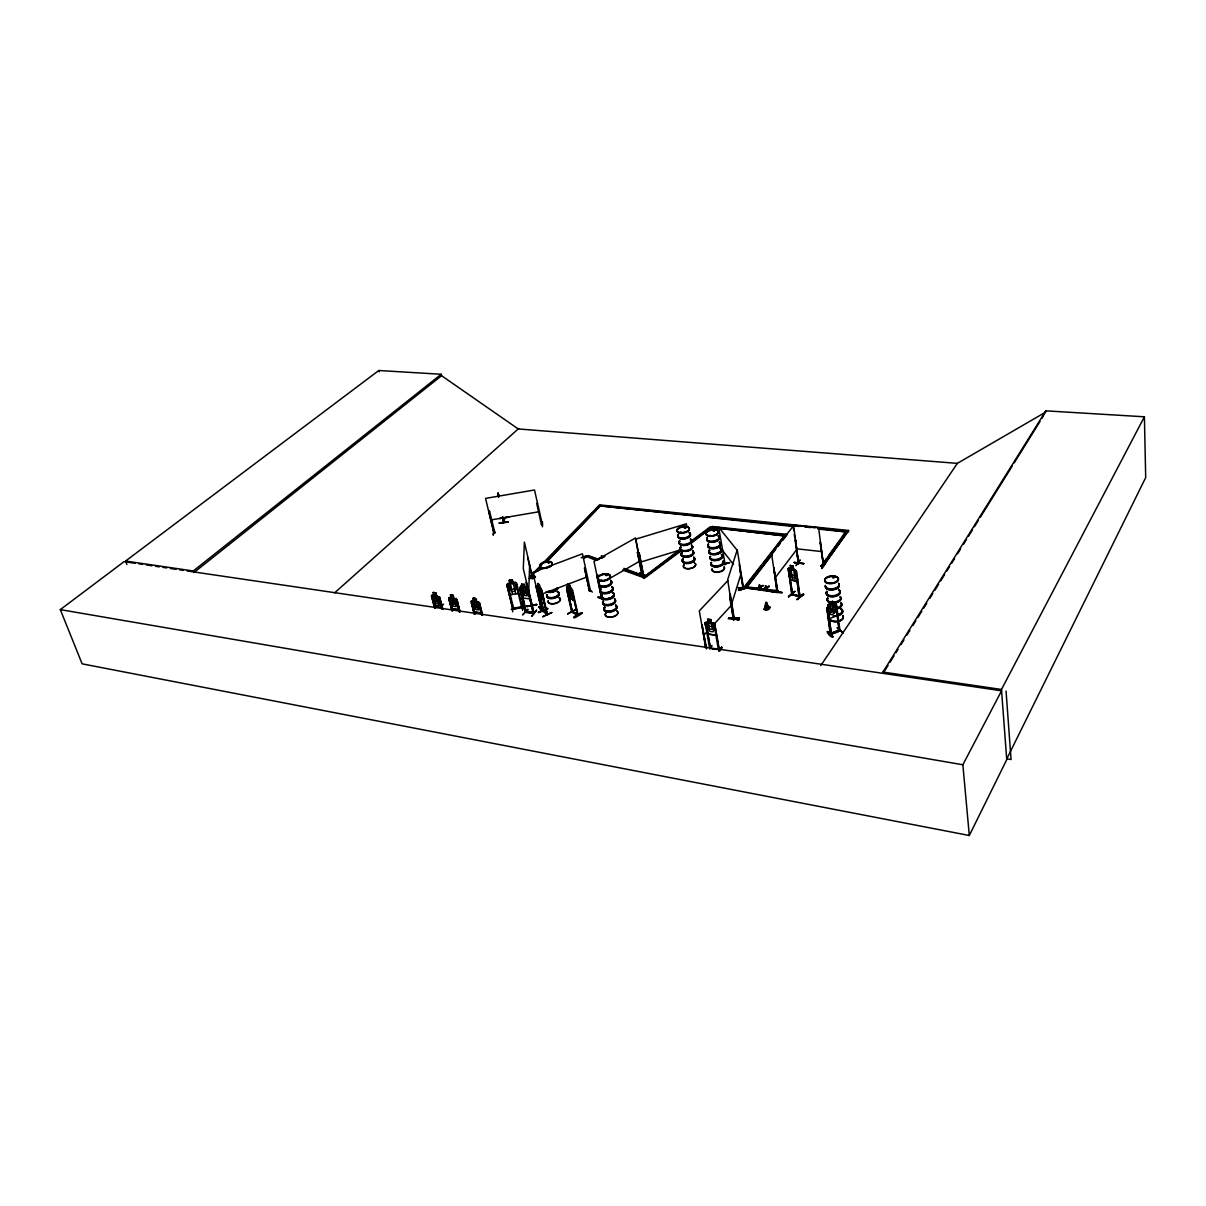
<?xml version="1.0" encoding="UTF-8"?>
<svg xmlns="http://www.w3.org/2000/svg" width="1206" height="1206" viewBox="0 0 1206 1206"><rect width="100%" height="100%" fill="white"/><g stroke="black" fill="none" stroke-linecap="round" stroke-linejoin="round"><path stroke-width="1.5" d="M766.036 609.196L766.066 602.487L768.644 608.638C761.303 613.477 768.086 593.684 765.509 607.839L765.207 608.367M799.231 595.764L800.287 596.91L799.111 596.834L796.02 572.729L800.06 597.091L796.548 571.086L789.056 567.936L790.925 568.508L789.734 569.081L790.533 574.599L792.252 577.373L794.814 578.156L795.854 576.212L795.056 570.679L793.533 569.277L793.035 566.353M791.076 569.594L793.684 570.272M542.474 526.811L542.474 521.987M541.66 524.851L542.308 523.751M537.514 503.204L536.685 503.354L541.479 524.851L542.399 524.7L534.514 489.998L485.536 498.395L493.872 532.946L494.822 532.811M536.776 604.884L526.871 606.543L536.67 604.191M520.615 586.704L519.756 587.533L525.454 612.286L533.957 613.522L523.298 568.644L524.369 542.112L532.856 578.533M532.374 578.624L527.67 557.685M526.268 582.694L533.203 613.402M526.886 606.588L526.781 605.834M522.665 607.462C488.596 613.839 544.931 602.804 512.791 608.261M522.59 610.191L522.62 604.462L522.56 609.739M521.414 607.251L522.364 606.663M528.741 591.603L529.645 564.634M772.096 591.905C802.412 594.136 751.489 589.086 781.955 592.779M513.681 608.94L513.681 608.141M516.198 584.91L517.103 584.759L516.198 584.91L521.761 607.824M512.716 606.166L512.671 611.864M513.545 608.141L512.595 608.533M452.009 610.553L448.753 598.327L449.446 597.467L456.953 599.503L458.672 609.663L452.461 608.683L448.843 598.372M508.239 586.267L507.334 586.598L508.239 586.267L513.771 609.196M518.113 593.578L518.444 590.563M515.746 593.91L512.429 579.724L509.158 580.282L512.656 594.407M513.108 582.619L514.887 583.327L516.153 588.588L515.068 591.106L512.022 591.618L509.852 589.644L508.57 584.397L509.972 583.176L509.294 580.357L512.354 579.845M733.941 617.758L733.444 619.854L730.082 599.412M508.766 592.161L510.455 594.86L508.63 592.312M506.822 584.699L512.882 609.301M493.902 532.75L494.701 532.615M494.882 532.766L489.576 511.254L488.747 511.54L489.576 511.254M493.887 530.203L493.239 535.178L493.917 530.58M494.686 532.841C495.591 530.821 492.319 532.6 494.505 532.042M733.308 618.995L733.761 619.01M546.529 613.673L546.951 614.095M533.459 613.13L527.715 590.503L528.665 590.412L527.715 590.503M529.977 596.201L529.811 598.975L530.067 596.216M543.785 611.035L538.057 587.804L543.348 611.171M543.092 611.352C533.64 598.628 543.74 617.125 543.152 609.814M538.826 586.312L537.861 585.483L541.63 590.051L547.147 614.924L543.017 611.035M533.233 612.331C536.188 613.99 524.866 609.196 526.178 612.422L521.037 589.372L526.208 612.407M567.694 613.733L575.759 609.527M542.248 594.633L542.112 596.231L539.685 592.025L538.886 586.448M765.388 608.864L765.931 602.714M714.766 530.339C711.826 531.499 716.665 529.449 714.042 531.228M710.138 535.419L709.369 535.886M710.123 535.374L710.379 535.57M710.198 535.856L709.369 535.811L710.424 535.841M739.142 618.256C735.931 618.09 716.289 619.07 739.157 618.271M739.082 617.864L728.635 618.06M499.314 523.163L508.284 521.866L499.239 522.861M685.521 527.535L684.812 528.107M686.199 527.58L684.284 527.776M504.59 518.505L504.41 517.736M685.008 527.067L684.933 527.866M503.686 522.138L504.364 518.067M503.595 521.535L504.621 518.143L504.108 522.047M680.862 532.132L680.908 532.871M499.947 518.565L508.751 517.012M602.849 599.578L598.101 597.181L603.136 598.93M498.575 496.163L498.048 493.179L499.103 496.103M498.787 495.937L498.802 494.897M498.153 493.164L498.606 497.264L498.048 493.179M498.274 494.867L498.229 493.978M498.5 495.817L498.44 494.852M797.076 581.654L797.558 579.001L797.151 581.774L790.759 579.709M718.957 648.873L714.676 624.271L713.605 622.959L706.007 621.979L705.103 622.824L708.118 634.1L715.716 635.17L716.078 632.306M715.716 635.17L716.198 632.336M836.723 615.738L837.235 612.377M837.401 612.407L836.813 615.814L829.261 618.648L827.829 616.1M733.821 619.854L727.685 579.679L737.243 549.876L743.605 588.649L742.926 586.96M538.931 607.387L539.338 606.724L543.077 610.809M527.64 609.392L522.891 614.759M528.017 609.377L522.53 614.759M606.301 574.569C604.719 577.237 607.658 573.513 607.1 575.458M605.985 574.87L606.512 575.247M600.92 580.689L600.965 580.508A6.543 3.271 -11.8 0 1 600.588 574.885A6.543 3.271 -11.8 0 1 610.372 576.121A6.543 3.286 -11.8 0 1 600.874 580.644A6.543 3.286 -11.8 0 1 600.588 574.915A6.543 3.286 -11.8 0 1 610.387 576.136A6.543 3.271 -11.8 0 1 600.874 580.614L601.96 580.342M601.749 580.508L601.221 580.674M724.595 563.986L725.002 563.926M541.042 608.412L542.067 608.02L542.218 609.09M541.238 609.241L542.263 608.849M641.034 573.8L644.064 578.247L643.687 576.981L624.226 569.925M644.064 577.855L641.064 573.363L644.125 578.171M548.504 562.976L547.856 562.298M548.293 562.102L549.032 562.735L548.142 562.162M832.517 637.16C822.085 623.517 829.532 639.301 832.969 636.451M542.971 567.83L542.971 568.011A6.377 3.121 -12.9 0 1 542.911 562.373A6.377 3.121 -12.9 0 1 552.288 563.534A6.377 3.121 -12.9 0 1 542.866 567.875L543.966 567.905M788.498 596.849L794.89 591.407M792.719 593.744L791.558 593.638L792.493 593.925M743.107 587.337L743.017 587.819M791.558 593.669L792.839 594.603L788.528 570.498L791.799 594.603L799.849 597.06M733.745 618.331L731.409 602.774M743.529 587.729L743.273 588.754L739.233 564.363M711.781 646.009L709.912 648.436M738.826 590.473C768.132 580.764 718.655 596.97 748.172 586.704L748.323 587.654L738.238 587.624M731.71 603.844L741.087 573.619M838.788 630.421L830.572 633.632L830.723 634.552L840.039 630.859L836.647 606.06L835.758 606.392L839.301 631.175M838.758 630.165L830.165 633.512M838.863 630.135L839.828 629.758M831.431 633.301L830.286 634.401L826.788 607.854M642.481 575.126L643.401 574.795M798.116 562.961L798.915 562.659M798.553 563.383L793.623 525.62L771.569 553.795L777.342 592.553L743.74 587.624L785.558 534.273L763.594 563.142M777.764 591.739L776.935 592.161L773.815 567.89L777.764 591.739L773.815 567.89M777.267 591.287L776.83 591.196M531.62 605.02L526.283 582.227M537.997 585.558L543.484 611.231M833.225 577.086L834.13 577.373M834.477 577.493L832.818 576.996M828.823 583.056L830.03 582.935L828.944 582.89M832.426 577.403L833.602 576.8M832.969 577.644L833.029 576.83M1006.693 759.102L1145.7 477.561L1144.404 416.794L1045.858 410.854L882.943 672.074L883.093 673.355L888.053 665.395M135.162 563.308L124.037 561.679L60.3 609.618L82.129 663.843L969.307 835.502L1006.739 759.659L1001.477 689.47L1144.404 416.794M590.156 589.613L589.327 590.834L590.473 590.578L590.292 589.764L589.342 590.382M733.459 619.718L734.333 619.296M504.002 517.51L504.153 518.61M969.307 835.502L962.855 764.755L1001.583 690.797L187.111 570.951M734.213 618.286L730.293 593.895M541.223 608.321L542.203 608.171M541.343 609.211L542.399 609L536.836 586.041L535.992 586.357L541.373 609.392L542.263 608.397M890.043 662.2L894.008 655.823M895.998 652.642L897.988 649.446M900.972 644.667L903.942 639.889M906.927 635.11L909.897 630.331M912.882 625.537L915.851 620.758M917.841 617.578L921.821 611.201M923.796 608.005L926.781 603.226M929.751 598.447L932.735 593.669M934.725 590.473L938.69 584.096M940.68 580.915L944.645 574.538M946.635 571.358L949.619 566.564M951.594 563.383L954.579 558.604M957.564 553.825L960.534 549.032M963.519 544.253L966.488 539.474M968.478 536.293L972.443 529.916M974.433 526.721L978.413 520.344M980.388 517.163L1012.166 466.164M1014.156 462.968L1039.964 421.527M1041.954 418.346L1045.858 410.854M826.728 607.899L829.728 605.548L828.386 607.236L829.14 612.934L831.07 614.759L834.055 613.613L835.321 610.553L834.582 604.854L832.849 604.447C832.728 596.653 831.356 607.357 835.125 603.467L836.346 604.221L839.165 631.19M126.901 564.544L125.59 561.046L378.805 370.498L441.215 374.267L441.577 375.699L518.218 428.944L957.353 463.36L1045.919 411.97M820.758 665.561L957.353 463.36M642.617 575.307L643.672 575.202M642.572 575.096L642.964 576.091M825.613 563.217L821.753 568.539M821.693 568.162L825.522 562.81M571.976 611.834L578.126 615.09L572.518 590.171L566.956 586.387L572.383 612.346L566.609 588.98L567.453 589.116L572.307 612.316M841.803 537.936L846.084 531.243L821.015 566.338L822.869 566.549L848.617 530.459L599.578 504.877L529.585 576.965L532.072 578.639L535.509 577.297M822.869 566.549L848.617 530.459M642.451 574.689L637.431 552.258L641.833 575.126L642.662 574.629M821.015 566.338L826.487 558.86M828.673 555.876L839.617 540.936M803.769 563.564L794.061 562.358L803.603 563.76M572.353 591.694L577.764 615.301L571.689 612.06L566.609 588.98M572.473 611.367L571.508 611.156L572.187 611.517M820.095 542.233L823.592 566.036L818.603 527.776L792.975 525.138L793.759 530.595M799.925 560.308L795.975 565.629L800.075 559.946M566.519 586.99L571.267 588.754M718.957 650.682L721.701 647.049M718.972 651.134L721.625 646.989M719.53 651.21L722.258 647.547M765.765 606.814L764.046 609.347L766.006 606.754M750.238 587.985L746.393 586.794L778.051 590.744L777.237 591.814L743.74 587.624M777.342 592.553L778.051 590.744M794.98 540.469L795.659 540.032L798.251 563.926M709.52 648.119L711.781 645.602L710.048 648.511M775.187 577.78L796.97 549.258M795.447 539.579L798.613 563.911L796.488 549.951M714.284 625.944L715.173 626.065L714.284 625.944L718.52 650.275M706.203 625.085L705.314 624.964L706.203 625.085L710.198 647.622M708.118 634.1L715.776 635.095M743.861 588.347L761.272 566.111M775.729 549.288L745.685 588.573L772.353 554.459M778.051 546.318L780.372 543.348M782.679 540.394L787.322 534.454L712.264 526.494L711.465 527.429L784.895 535.946L711.465 527.429M713.56 623.02L711.344 622.718L713.108 623.969L714.088 629.592L712.897 631.778L709.867 631.341L707.832 628.718L706.837 623.095L708.284 622.326M708.103 622.266L705.058 622.884M708.224 622.386L707.62 619.175L710.862 619.628L707.696 619.356M434.657 608.216L431.477 595.915L432.215 595.01L439.647 597.03L442.888 609.211M431.567 595.975L432.276 595.101M448.783 598.432L449.446 597.467M482.566 615.06L479.445 602.729L471.757 600.724L471.049 601.583L474.29 613.839M471.139 601.628L471.817 600.663M711.585 528.122L712.264 526.494M729.781 618.075L739.082 619.763L729.449 617.924M705.495 647.381L702.118 625.266L706.626 648.707M702.45 625.326L701.636 625.793M729.826 595.915L733.836 619.914L730.248 597.121M703.671 635.426L707.349 631.431M714.706 623.457L731.861 604.854M533.881 612.437L533.866 613.492M536.595 610.251L531.997 616.176M531.529 616.13L536.534 610.206M727.821 580.659L699.284 610.914L705.812 647.441M521.625 595.055L523.208 598.055L519.907 587.518M525.077 587.367L524.535 584.397C516.198 586.086 523.178 586.704 528.213 588.694L534.077 613.266M525.439 611.246L525.56 612.301L520.072 589.463L521.037 589.372M537.861 571.147L540.469 568.463M546.981 561.725L600.271 505.917L545.519 562.388M529.751 577.659L541.479 565.569M544.087 562.87L592.357 513.138M596.261 509.113L599.729 505.54L605.337 506.128M529.585 576.965L531.183 577.177L533.791 574.493M536.399 571.81L540.318 567.77M524.535 584.397L521.64 584.066M481.33 610.372L481.179 613.055L474.667 612.09L472.993 609.166M478.918 604.598L479.882 604.508L478.918 604.598L481.616 615.135M478.239 601.643L479.445 602.729L482.385 615.256M475.677 598.478C468.697 598.04 478.481 597.181 476.28 601.447M474.109 614.035L471.576 603.317L475.058 613.96M471.395 603.513L472.345 603.437M476.34 601.372L477.968 602.533L479.325 607.824L478.511 609.874L475.918 609.497L473.943 607.04L472.586 601.764L473.732 601.025L473.008 598.191L473.672 601.085M458.883 607.1L458.762 609.769L452.356 608.819L450.743 605.849M456.456 601.357L457.391 601.281L456.456 601.357L459.2 611.834M455.823 598.372L456.818 599.593M451.813 610.749L449.235 600.106L452.747 610.673M449.039 600.302L449.989 600.211M453.893 598.176L455.506 599.322L456.878 604.568L456.109 606.618L453.562 606.241L451.602 603.799L450.215 598.568L451.33 597.829L450.592 595.01M453.818 598.251L453.215 595.297L450.411 594.965L453.139 595.372M435.17 606.301C450.833 602.593 439.255 604.869 441.502 607.236L435.17 606.301L433.572 603.347M439.15 598.869L440.084 598.794L439.15 598.869L441.954 609.286M432.773 597.739C430.648 596.714 436.542 605.94 435.577 608.141M436.602 595.704L438.2 596.849L439.602 602.065L438.863 604.1L436.346 603.739L434.386 601.312L432.984 596.111L434.085 595.372L433.316 592.568M434.024 595.417L433.21 592.463L435.909 592.839L436.542 595.779M431.477 595.915L434.838 608.02M788.196 568.644L789.131 567.951M334.665 592.809L518.67 428.537M839.964 629.999L838.999 630.361M840.024 630.889L830.376 634.371M680.38 532.555L681.315 532.374M607.161 575.217L606.377 575.594M549.258 562.659L548.263 562.735M642.24 575.156L642.888 574.795M441.577 375.699L193.834 572.609L193.261 570.981L125.59 561.046M803.332 593.97L796.955 599.548L803.844 594.573L803.302 593.955L796.955 599.548M803.422 594.347L797.06 599.533M193.261 570.981L441.215 374.267M522.56 607.703L516.635 582.995L515.354 582.166L507.681 583.448L506.791 584.759L512.882 609.362M799.261 596.005L792.01 594.302L788.242 568.554M792.523 594.166L800.075 595.99M521.505 606.784L521.625 607.598M788.588 596.94L794.935 591.377L788.513 596.457M788.302 570.679L789.282 570.724M790.789 579.739L789.417 576.528M793.608 569.202L795.493 569.775M790.458 565.584L793.186 566.232L795.236 581.111M790.789 568.433L790.427 565.403L792.644 580.282M542.187 523.932L541.494 524.067M541.569 524.685L542.399 524.55M542.187 523.751L542.399 524.504M680.486 549.032L643.386 577.478L644.848 577.915L680.591 551.248M691.008 543.469L711.736 527.218L710.289 526.826L690.917 541.253M644.878 576.362L679.129 550.841M692.53 540.846L704.44 531.967M707.425 529.751L710.409 527.519L711.857 527.911M643.25 576.77L644.713 577.207L680.455 550.554M692.38 541.66L711.736 527.218M643.687 576.981L645.044 576.061L643.838 577.689L622.598 569.986M583.629 557.805L588.407 555.604L599.02 559.433M583.779 558.499L588.407 555.604M522.5 586.96L521.324 587.714L522.575 592.99L524.52 595.447L527.158 595.809L528.017 593.744L526.766 588.453L525.138 587.307L527.128 587.488M834.266 577.508L832.849 577.357M823.502 566.051L820.397 542.459M602.141 597.211C600.739 597.588 603.407 597.709 602.186 597.196M598.101 597.241L602.578 598.146M639.994 572.956L645.903 575.699M602.322 598.04L601.568 598.462L596.789 575.458L597.498 575.051L598.794 580.267M597.724 575.156L596.789 575.458M637.431 552.258L638.11 551.866M765.509 607.839L766.066 602.487M610.01 578.247L640.1 560.956M582.302 613.085C566.669 624.256 576.649 612.166 582.302 613.1M685.566 527.55L685.913 527.715M567.74 614.08L575.759 609.497M577.448 613.944L578.021 615.03M577.282 614.155L572.187 611.849M574.192 597.89L574.282 600.347C565.84 597.377 568.026 590.654 569.473 597.905L574.192 600.407L571.614 588.86L572.579 590.171M571.508 589.628L569.609 585.257L567.589 584.217L569.639 585.272L571.508 589.628L577.508 614.743M574.282 597.844L574.222 600.226M567.694 584.156L569.699 585.212L567.679 584.171L570.966 598.568M568.433 587.156L567.604 587.593L568.795 592.93L572.187 596.729L572.699 594.98L572.202 596.714L568.825 592.9M589.433 590.759L584.503 567.996L585.332 567.679M590.443 590.639L582.453 553.795L532.826 572.443L541.464 609.347M601.764 597.754L601.854 598.598L594.015 561.408L635.592 537.921L642.798 574.855M757.82 588.513L759.674 586.719L757.097 588.422L759.825 587.051L760.232 588.814L760.911 588.422M768.599 586.222L766.699 588.046L769.322 586.312L766.549 587.714L765.373 585.83L766.142 585.92M762.448 585.468L760.549 587.277L763.172 585.558L760.398 586.945L759.237 585.061L760.006 585.166M757.097 588.422L759.75 587.201L759.237 585.061M763.172 585.558L760.473 586.794L760.986 588.92M769.322 586.312L766.624 587.563L767.152 589.689L765.976 587.819L763.971 589.282L765.825 587.488L763.247 589.191L765.9 587.97L765.373 585.83M599.578 558.559L601.613 557.654M602.246 557.413L604.869 556.268L602.337 557.881M643.612 575.865L639.225 552.996L638.26 553.102L639.225 552.996M598.945 558.468L601.538 557.338L599.035 558.936M538.645 612.573L547.63 608.367L538.419 612.301M546.544 613.869L543.665 610.507M547.177 614.382L541.388 591.558M551.79 612.588L542.73 616.658M542.73 616.748L551.76 612.512M538.419 612.346L547.735 608.849M538.585 612.467L547.66 608.729M540.514 596.895L539.504 593.593L540.514 596.895L543.74 600.03L540.529 596.834M539.384 584.835L542.775 599.05M543.529 610.688L547.494 614.774L541.69 590.005L540.152 587.654L547.057 614.894M539.474 584.85L538.057 583.508L539.579 586.056L538.554 584.307M832.879 577.734L834.386 577.373L833.527 576.664M531.349 577.87L534.635 575.835M581.141 557.745L586.312 555.725L597.694 560.308M583.011 557.76L586.463 556.418L596.066 560.368M531.183 577.177L531.906 577.945L535.358 576.604M588.438 588.453L592.357 592.116M837.356 627.813L842.768 632.668M590.066 589.644L589.493 590.096M832.592 601.297L829.321 602.472L829.788 605.593L829.442 602.533L832.502 601.432M830.045 602.849L831.974 602.096L832.11 603.121L830.18 603.859L830.045 602.849A6.874 3.633 -6.9 0 1 827.768 598.673M827.964 609.392L831.401 634.281L828.16 609.558L827.09 609.739L830.617 634.537M827.271 609.904L828.16 609.558M836.828 606.226L835.758 606.392M538.238 595.508L587.412 576.815M525.635 612.075L534.092 613.296M738.569 589.779L748.217 586.764M738.796 590.412L748.278 587.141M764.031 609.271C766.609 612.754 773.785 605.909 767.363 606.844M729.087 562.584L722.831 564.574C739.625 560.338 720.178 564.076 725.198 564.694L718.58 527.097L737.424 550.599M641.17 573.815L643.687 578.428L644.11 577.795M642.738 575.925L643.687 575.639M640.13 562.252L681.42 549.604M643.537 575.654L639.12 552.845M684.933 527.203L685.837 527.128M548.323 562.267L549.439 562.373M713.455 530.987L714.404 530.73M791.905 594.317L800.196 596.88M799.352 596.623L799.322 595.734M490.797 519.967L539.444 511.676M534.152 577.388L529.344 578.202L534.258 577.584M529.389 578.684L534.243 577.734M536.776 604.613L526.871 606.271M513.259 583.614L510.213 584.126L511.48 589.372L514.525 588.86M510.409 594.784L518.113 593.503M499.842 518.399L508.887 517.208M499.314 523.238L508.269 522.077M646.039 576.061L639.677 573.091M714.419 530.127L713.334 530.896M493.993 532.931L488.762 511.389M748.338 587.533L738.162 587.835M837.431 628.19L843.28 632.909L837.281 627.798M525.997 611.578L525.258 611.442L526.283 611.352M718.52 649.341L719.198 649.446M641.894 574.403L642.632 575.955M724.927 564.333L725.047 563.865M743.197 588.709L739.941 570.001M767.197 607.221L768.765 607.613M609.075 506.505L629.683 508.63M633.421 509.007L640.914 509.791M644.652 510.168L652.145 510.937M655.883 511.329L676.476 513.455M680.229 513.831L687.706 514.6M691.46 514.992L710.183 516.922M713.922 517.299L723.283 518.263M727.022 518.655L734.514 519.424M738.253 519.801L745.745 520.585M749.484 520.962L770.076 523.087M773.83 523.464L781.322 524.248M785.061 524.625L792.553 525.394M796.292 525.786L801.915 526.359M809.392 527.128L815.015 527.715M820.638 528.288L828.115 529.057M831.869 529.449L839.346 530.218M843.1 530.61L848.707 531.183M799.201 526.419L598.734 505.751L793.684 526.54M804.824 526.992L810.447 527.58M817.939 528.349L847.999 532.148L818.03 529.057M712.384 527.188L730.7 529.133M734.364 529.524L741.69 530.308M745.353 530.685L752.68 531.469M756.343 531.861L763.669 532.645M767.333 533.037L774.674 533.806M780.161 534.394L783.825 534.786M823.562 564.966L823.125 566.021M796.322 548.76L821.768 551.579M794.151 562.705L803.799 563.594M820.909 565.614L822.778 565.825M601.372 555.845L601.628 557.805M753.961 588.453L759.539 589.146M763.262 589.613L770.709 590.548M774.433 591.015L778.156 591.483M767.378 606.92L770.121 607.206M520.072 589.463L520.856 589.568M523.208 598.055L529.856 598.915M705.616 625.673L715.339 627.014M433.15 592.523L435.848 592.915M709.746 648.119L710.56 648.21M712.188 648.753L716.786 649.401M712.037 648.964L715.098 649.401M526.449 611.623L533.082 612.573L533.052 613.357M481.149 612.889L474.772 611.955L473.144 609.09M882.943 672.074L1001.477 689.47M138.871 563.865L142.594 564.408M146.303 564.951L151.866 565.765M155.574 566.307L159.282 566.865M162.991 567.408L166.699 567.951M170.423 568.493L175.986 569.322M179.694 569.865L183.402 570.408M792.402 594.754L789.071 570.905M1006.829 758.815L1011.065 759.524L1006.06 691.144M60.3 609.618L962.855 764.755M729.555 618.286L738.871 619.974M719.364 650.32L719.364 649.537M589.463 590.97L584.503 567.996M795.794 572.91L796.563 573.136M790.352 565.463L793.186 566.232M571.885 610.99L571.78 612.075M791.905 575.021L794.468 575.805M790.835 579.664L797.151 581.609M623.804 568.388L645.044 576.061M590.322 556.931L595.628 558.845M627.482 570.378L643.401 576.136M598.417 596.985L603.166 599.337M799.156 596.864L796.02 572.729M568.207 584.955L569.624 586.538L568.222 584.94L569.428 585.573M570.498 589.101L568.614 588.121L570.513 589.101L571.689 594.452L569.805 593.458L571.689 594.437M568.448 585.89L569.639 586.523M569.534 597.799L574.282 600.347M572.518 611.593L577.825 614.201M835.125 603.467L827.663 606.332M503.595 522.53L502.405 517.208M582.031 612.904L573.89 617.095M713.53 623.125L714.841 624.18L719.108 648.662M540.137 587.593L541.087 588.558M540.348 588.649L539.112 587.397L541.584 593.955M536.836 586.041L535.992 586.357M539.278 606.784L543.182 611.442M722.469 550.358L733.519 564.483M795.387 569.91L796.367 571.162M766.503 602.593L768.961 608.11M680.335 532.615A6.347 3.075 -10.2 0 0 689.335 528.394A6.347 3.075 -10.2 0 0 679.581 527.354A6.347 3.075 -10.2 0 0 680.335 532.615L680.35 532.766M766.458 602.668L768.644 608.638M766.368 602.457L768.116 607.281M432.577 597.935L435.396 608.321M378.805 370.498L379.181 371.9M439.497 597.106L442.692 609.392M439.346 598.689L442.135 609.105M450.471 594.905L451.27 597.89M449.793 600.407L452.567 610.854M457.21 601.477L459.953 611.939M456.637 601.176L459.396 611.638M456.953 599.503L460.149 611.759M472.149 603.618L474.863 614.14M479.114 604.402L481.812 614.939M759.901 587.533L760.232 588.814M766.338 602.744L767.905 609.06M502.766 516.771L504.018 522.454L502.45 516.816M521.701 584.005L522.439 587.02M538.162 583.463L538.78 586.493M577.87 614.171L578.096 615.12M597.498 575.051L600.015 586.975M766.232 602.442L766.88 605.623M642.738 576.106L635.607 539.203L686.304 523.796L686.938 527.354M706.369 624.874L710.364 647.411M705.103 622.824L709.776 649.024M703.083 630.663L706.294 648.647M710.862 619.628L711.254 622.809M788.362 568.659L789.508 576.543M794.272 534.228L794.784 537.861M795.267 541.268L796.066 546.951M827.633 631.552L833.06 636.949M766.187 602.774L766.956 609.271M543.454 597.573L543.635 600.075M602.05 555.921L602.261 557.564M612.135 587.654A6.512 3.301 -11.8 0 1 610.929 592.116A6.512 3.301 -11.8 0 1 602.683 593.503A6.512 3.301 -11.8 0 1 601.07 589.508M612.135 587.247A6.603 3.347 -11.8 0 1 610.899 591.769A6.603 3.347 -11.8 0 1 602.548 593.171A6.603 3.347 -11.8 0 1 600.92 589.116M613.266 593.066A6.512 3.332 -11.8 0 1 612.06 597.543A6.512 3.332 -11.8 0 1 603.829 598.915A6.512 3.332 -11.8 0 1 602.201 594.905A6.482 3.317 -11.8 0 0 603.829 598.9A6.482 3.317 -11.8 0 0 612.045 597.528A6.482 3.317 -11.8 0 0 613.251 593.066M613.221 592.839A6.512 3.332 -11.8 0 1 608.759 598.628A6.512 3.332 -11.8 0 1 601.553 595.598M610.794 580.764A6.618 3.332 -11.8 0 1 607.07 586.357A6.618 3.332 -11.8 0 1 598.734 584.473M611.909 586.568A6.512 3.301 -11.8 0 1 607.447 592.342A6.512 3.301 -11.8 0 1 600.241 589.327M610.794 581.171A6.527 3.286 -11.8 0 1 606.317 586.915A6.527 3.286 -11.8 0 1 599.096 583.93M612.075 586.915A6.603 3.347 -11.8 0 1 610.839 591.437A6.603 3.347 -11.8 0 1 602.472 592.824A6.603 3.347 -11.8 0 1 600.844 588.784M610.718 580.433A6.618 3.332 -11.8 0 1 606.181 586.252A6.618 3.332 -11.8 0 1 598.854 583.222M610.568 580.086A6.527 3.286 -11.8 0 1 606.075 585.83A6.527 3.286 -11.8 0 1 598.854 582.845M615.949 605.985A6.467 3.347 -11.8 0 1 614.759 610.492A6.467 3.347 -11.8 0 1 606.558 611.849A6.467 3.347 -11.8 0 1 604.945 607.809M615.934 605.578A6.558 3.392 -11.8 0 1 614.728 610.146A6.558 3.392 -11.8 0 1 606.422 611.517A6.558 3.392 -11.8 0 1 604.794 607.417M617.02 611.095A6.467 3.362 -11.8 0 1 615.829 615.633A6.467 3.362 -11.8 0 1 607.643 616.99A6.467 3.362 -11.8 0 1 606.015 612.919M616.959 610.96A6.437 3.362 -11.8 0 1 615.784 615.482A6.437 3.362 -11.8 0 1 607.628 616.839A6.437 3.362 -11.8 0 1 606 612.784M613.372 593.669A6.482 3.317 -11.8 0 1 612.166 598.131A6.482 3.317 -11.8 0 1 603.965 599.503A6.482 3.317 -11.8 0 1 602.352 595.493M613.326 593.307A6.512 3.332 -11.8 0 1 612.12 597.799A6.512 3.332 -11.8 0 1 603.874 599.171A6.512 3.332 -11.8 0 1 602.261 595.146M614.608 599.171A6.573 3.377 -11.8 0 1 613.402 603.724A6.573 3.377 -11.8 0 1 605.08 605.111A6.573 3.377 -11.8 0 1 603.437 601.025M615.723 604.899A6.467 3.347 -11.8 0 1 614.532 609.422A6.467 3.347 -11.8 0 1 606.332 610.779A6.467 3.347 -11.8 0 1 604.719 606.739M614.608 599.578A6.482 3.332 -11.8 0 1 613.417 604.07A6.482 3.332 -11.8 0 1 605.201 605.442A6.482 3.332 -11.8 0 1 603.588 601.402M615.874 605.246A6.558 3.392 -11.8 0 1 614.668 609.814A6.558 3.392 -11.8 0 1 606.362 611.201A6.558 3.392 -11.8 0 1 604.719 607.085M614.547 598.839A6.573 3.377 -11.8 0 1 610.04 604.719A6.573 3.377 -11.8 0 1 602.759 601.628M614.397 598.508A6.482 3.332 -11.8 0 1 609.95 604.296A6.482 3.332 -11.8 0 1 602.759 601.251M547.705 567.905A6.362 3.105 -12.9 0 1 540.002 565.599A6.362 3.105 -12.9 0 1 549.755 561.921A6.362 3.105 -12.9 0 1 549.227 567.348M557.428 592.252A6.301 3.181 -12.9 0 1 555.378 597.89A6.301 3.181 -12.9 0 1 546.861 596.307M557.398 591.86A6.392 3.226 -12.9 0 1 558.077 595.96A6.392 3.226 -12.9 0 1 550.268 598.342A6.392 3.226 -12.9 0 1 546.906 595.071M558.619 597.483A6.301 3.196 -13 0 1 556.584 603.136A6.301 3.196 -13 0 1 548.052 601.538M558.574 597.256A6.301 3.196 -13 0 1 559.237 601.327A6.301 3.196 -13 0 1 551.549 603.693A6.301 3.196 -13 0 1 548.217 600.437M557.805 587.593A6.407 3.211 -12.9 0 1 553.901 591.272A6.407 3.211 -12.9 0 1 547.042 591.709M558.167 591.709A6.301 3.181 -12.9 0 1 553.584 597.317A6.301 3.181 -12.9 0 1 546.831 594.392M557.323 591.528A6.392 3.226 -12.9 0 1 558.001 595.628A6.392 3.226 -12.9 0 1 550.207 598.025A6.392 3.226 -12.9 0 1 546.846 594.754M557.519 588.151A6.407 3.211 -12.9 0 1 548.263 591.694M557.353 587.789A6.316 3.166 -12.9 0 1 548.233 591.272M840.085 592.056A6.904 3.618 -6.9 0 1 832.487 596.864A6.904 3.618 -6.9 0 1 826.909 592.387M838.667 590.443A6.904 3.618 -6.9 0 1 839.587 591.181M838.698 590.02A7.01 3.678 -6.9 0 1 838.441 594.784A7.01 3.678 -6.9 0 1 829.562 596.246A7.01 3.678 -6.9 0 1 826.773 591.98M840.341 596.925A6.904 3.648 -6.9 0 1 834.13 602.578A6.904 3.648 -6.9 0 1 827.663 598.116M840.25 596.488A6.874 3.633 -6.9 0 1 834.07 602.126A6.874 3.633 -6.9 0 1 827.633 597.679M838.743 583.945A7.025 3.648 -7 0 1 833.346 589.523A7.025 3.648 -7 0 1 825.417 586.146M838.517 589.312A6.904 3.618 -7 0 1 838.276 594.015A6.904 3.618 -7 0 1 829.517 595.447A6.904 3.618 -7 0 1 826.758 591.241M838.713 584.367A6.919 3.603 -7 0 1 833.376 589.87A6.919 3.603 -7 0 1 825.567 586.538M838.652 589.659A7.01 3.678 -7 0 1 838.396 594.437A7.01 3.678 -7 0 1 829.517 595.9A7.01 3.678 -7 0 1 826.728 591.633M838.698 583.583A7.025 3.648 -7 0 1 833.301 589.161A7.025 3.648 -7 0 1 825.371 585.784M838.562 583.222A6.919 3.603 -7 0 1 833.225 588.724A6.919 3.603 -7 0 1 825.401 585.392M842.557 611.306A6.859 3.663 -6.8 0 1 840.039 614.954A6.859 3.663 -6.8 0 1 833.271 616.07M841.155 609.678A6.859 3.663 -6.8 0 1 842.059 610.432M841.17 609.256A6.95 3.724 -6.8 0 1 841.306 613.794A6.95 3.724 -6.8 0 1 833.18 615.723M842.798 616.04A6.859 3.693 -6.8 0 1 838.411 621.452A6.859 3.693 -6.8 0 1 829.788 619.13M842.723 615.663A6.829 3.678 -6.8 0 1 838.351 621.06A6.829 3.678 -6.8 0 1 829.758 618.753A6.859 3.693 -6.8 0 0 838.381 621.226A6.859 3.693 -6.8 0 0 842.768 615.814M840.386 597.483A6.874 3.633 -6.9 0 1 839.602 601.191A6.874 3.633 -6.9 0 1 833.301 603.181M840.371 597.151A6.904 3.648 -6.9 0 1 834.16 602.804A6.904 3.648 -6.9 0 1 827.693 598.342M841.23 603.286A6.965 3.708 -6.9 0 1 835.879 608.909M828.492 607.327A6.965 3.708 -6.9 0 1 828.447 604.477M841.004 608.563A6.859 3.663 -6.8 0 1 838.366 614.457M841.2 603.709A6.874 3.648 -6.9 0 1 835.909 609.256M828.16 606.814A6.874 3.648 -6.9 0 1 828.582 604.884M841.125 608.909A6.95 3.724 -6.8 0 1 842.15 612.527A6.95 3.724 -6.8 0 1 836.708 615.301M841.2 602.94A6.98 3.693 -6.9 0 1 835.833 608.563M828.447 606.98A6.98 3.693 -6.9 0 1 827.949 605.111M841.049 602.578A6.874 3.648 -6.9 0 1 835.758 608.125M829.396 607.311A6.874 3.648 -6.9 0 1 827.979 604.719M690.541 539.821A6.301 3.09 -10.1 0 1 689.696 543.936A6.301 3.09 -10.1 0 1 681.692 545.293A6.301 3.09 -10.1 0 1 679.792 541.63M690.556 539.414A6.392 3.136 -10.1 0 1 689.696 543.589A6.392 3.136 -10.1 0 1 681.586 544.961A6.392 3.136 -10.1 0 1 679.656 541.253M691.505 545.202A6.301 3.105 -10.1 0 1 690.661 549.333A6.301 3.105 -10.1 0 1 682.671 550.69A6.301 3.105 -10.1 0 1 680.757 546.996M691.46 544.916A6.301 3.105 -10.1 0 1 690.616 549.062A6.301 3.105 -10.1 0 1 682.611 550.403A6.301 3.105 -10.1 0 1 680.712 546.725M689.425 533.037A6.407 3.121 -10.1 0 1 688.551 537.198A6.407 3.121 -10.1 0 1 680.425 538.569A6.407 3.121 -10.1 0 1 678.496 534.876M690.36 538.75A6.301 3.09 -10.1 0 1 689.5 542.866A6.301 3.09 -10.1 0 1 681.511 544.223A6.301 3.09 -10.1 0 1 679.611 540.559M689.41 533.444A6.316 3.075 -10.1 0 1 685.46 538.78A6.316 3.075 -10.1 0 1 678.119 536.097M690.495 539.097A6.392 3.136 -10.1 0 1 689.636 543.273A6.392 3.136 -10.1 0 1 681.526 544.63A6.392 3.136 -10.1 0 1 679.596 540.921M689.365 532.705A6.407 3.121 -10.1 0 1 688.49 536.866A6.407 3.121 -10.1 0 1 680.365 538.238A6.407 3.121 -10.1 0 1 678.435 534.544M689.229 532.374A6.316 3.075 -10.2 0 1 688.37 536.474A6.316 3.075 -10.2 0 1 680.35 537.831A6.316 3.075 -10.2 0 1 678.45 534.183M693.751 557.85A6.271 3.136 -10.1 0 1 692.907 562.026A6.271 3.136 -10.1 0 1 684.963 563.353A6.271 3.136 -10.1 0 1 683.063 559.644M693.751 557.458A6.347 3.181 -10.1 0 1 692.907 561.679A6.347 3.181 -10.1 0 1 684.842 563.021A6.347 3.181 -10.1 0 1 682.913 559.267M695.41 563.745A6.271 3.151 -10.1 0 1 689.169 568.795A6.271 3.151 -10.1 0 1 683.998 564.89M695.38 563.549A6.271 3.151 -10.1 0 1 689.139 568.599A6.271 3.151 -10.1 0 1 683.968 564.679M693.571 562.418A6.271 3.151 -10.1 0 1 694.656 562.9M691.581 545.73A6.286 3.105 -10.1 0 1 690.736 549.861A6.286 3.105 -10.1 0 1 682.777 551.202A6.286 3.105 -10.1 0 1 680.877 547.524M691.551 545.413A6.301 3.105 -10.1 0 1 690.706 549.544A6.301 3.105 -10.1 0 1 682.702 550.901A6.301 3.105 -10.1 0 1 680.802 547.207M692.636 551.157A6.362 3.166 -10.1 0 1 691.792 555.363A6.362 3.166 -10.1 0 1 683.696 556.72A6.362 3.166 -10.1 0 1 681.782 552.966M694.279 557.443A6.271 3.136 -10.1 0 1 688.038 562.463A6.271 3.136 -10.1 0 1 682.867 558.589M692.621 551.549A6.286 3.121 -10.1 0 1 691.792 555.71A6.286 3.121 -10.1 0 1 683.817 557.036A6.286 3.121 -10.1 0 1 681.918 553.343M693.691 557.127A6.362 3.181 -10.1 0 1 692.847 561.348A6.362 3.181 -10.1 0 1 684.782 562.705A6.362 3.181 -10.1 0 1 682.852 558.936M692.576 550.825A6.362 3.166 -10.1 0 1 691.731 555.031A6.362 3.166 -10.1 0 1 683.651 556.388A6.362 3.166 -10.1 0 1 681.722 552.65M693.164 551.127A6.286 3.121 -10.1 0 1 686.907 556.147A6.286 3.121 -10.1 0 1 681.722 552.288M719.469 543.047A6.377 3.151 -9.6 0 1 718.731 547.222A6.377 3.151 -9.6 0 1 710.635 548.579A6.377 3.151 -9.6 0 1 708.6 544.871M719.469 542.64A6.467 3.196 -9.6 0 1 718.731 546.876A6.467 3.196 -9.6 0 1 710.53 548.248A6.467 3.196 -9.6 0 1 708.45 544.494M720.299 548.052A6.347 3.151 -9.5 0 1 719.56 552.227A6.377 3.166 -9.5 0 1 711.525 553.75A6.377 3.166 -9.5 0 1 709.475 550.026M709.475 549.876A6.347 3.151 -9.5 0 0 711.51 553.584A6.347 3.151 -9.5 0 0 719.56 552.227A6.377 3.166 -9.5 0 0 720.344 548.202M718.399 536.203A6.482 3.181 -9.6 0 1 717.645 540.424A6.482 3.181 -9.6 0 1 709.43 541.795A6.482 3.181 -9.6 0 1 707.349 538.057M719.289 541.976A6.377 3.151 -9.6 0 1 718.55 546.137A6.377 3.151 -9.6 0 1 710.455 547.494A6.377 3.151 -9.6 0 1 708.419 543.8M719.5 538.012A6.392 3.136 -9.6 0 1 712.068 542.338A6.392 3.136 -9.6 0 1 707.5 538.449M718.384 536.61A6.392 3.136 -9.6 0 1 719.138 537.243M719.424 542.308A6.467 3.196 -9.6 0 1 718.67 546.544A6.467 3.196 -9.6 0 1 710.47 547.916A6.467 3.196 -9.6 0 1 708.404 544.162M718.339 535.871A6.482 3.181 -9.6 0 1 717.585 540.077A6.482 3.181 -9.6 0 1 709.369 541.464A6.482 3.181 -9.6 0 1 707.289 537.725M718.203 535.524A6.392 3.136 -9.6 0 1 717.464 539.685A6.392 3.136 -9.6 0 1 709.354 541.042A6.392 3.136 -9.6 0 1 707.304 537.363M723.268 561.875A6.332 3.196 -9.5 0 1 717.902 566.865A6.332 3.196 -9.5 0 1 711.208 563.895M723.283 561.483A6.422 3.241 -9.5 0 1 717.012 566.654A6.422 3.241 -9.5 0 1 711.57 562.659M724.173 567.182A6.332 3.211 -9.5 0 1 718.806 572.187A6.332 3.211 -9.5 0 1 712.113 569.202M724.082 566.835A6.316 3.196 -9.5 0 1 718.746 571.81A6.316 3.196 -9.5 0 1 712.068 568.84M720.449 549.001A6.347 3.151 -9.5 0 1 719.726 553.192A6.347 3.151 -9.5 0 1 711.676 554.534A6.347 3.151 -9.5 0 1 709.625 550.825M720.419 548.685A6.377 3.166 -9.5 0 1 719.696 552.876A6.377 3.166 -9.5 0 1 711.6 554.232A6.377 3.166 -9.5 0 1 709.55 550.494M721.459 554.474A6.437 3.226 -9.5 0 1 720.721 558.74A6.437 3.226 -9.5 0 1 712.55 560.097A6.437 3.226 -9.5 0 1 710.485 556.313M723.087 560.82A6.332 3.196 -9.5 0 1 717.721 565.795A6.332 3.196 -9.5 0 1 711.027 562.84M721.444 554.881A6.347 3.181 -9.5 0 1 720.721 559.087A6.347 3.181 -9.5 0 1 712.671 560.428A6.347 3.181 -9.5 0 1 710.62 556.69M723.238 561.167A6.422 3.241 -9.5 0 1 716.952 566.323A6.422 3.241 -9.5 0 1 711.51 562.328M722.168 554.805A6.437 3.226 -9.5 0 1 716.711 559.84A6.437 3.226 -9.5 0 1 709.912 556.855M722.032 554.459A6.347 3.181 -9.5 0 1 716.635 559.418A6.347 3.181 -9.5 0 1 709.942 556.479M572.654 596.171L570.287 592.568L569.172 594.422L569.76 591.739L567.74 587.789L570.046 591.302L571.116 589.553L570.589 592.161L572.654 596.171M439.602 603.302L436.527 600.362L434.929 602.729L435.818 599.684L433.24 596.231L436.225 599.111L437.763 596.88L436.934 599.819L439.602 603.302M456.863 605.819L453.773 602.849L452.144 605.231L453.064 602.171L450.486 598.689L453.486 601.598L455.054 599.352L454.195 602.307L456.863 605.819M479.295 609.075L476.174 606.075C476.295 610.387 472.526 608.352 475.465 605.397L472.873 601.9L475.903 604.824L477.516 602.563L476.611 605.548L479.295 609.075M527.972 594.995L524.866 592.01C524.625 596.277 521.444 594.332 524.158 591.332L521.731 587.804L524.61 590.759L526.313 588.468L525.319 591.468L527.972 594.995M828.884 607.146L831.371 609.874L829.743 614.306L832.095 610.281C833.843 614.683 837.657 611.427 832.698 609.347L834.235 605.08L831.974 608.894L829.924 606.769L828.884 607.146M641.698 574.222L642.738 573.966L641.698 574.222M833.723 611.171L830.738 612.316L829.984 606.618L832.984 605.472L833.723 611.171M511.917 580.403L509.957 580.734L510.183 581.669L512.143 581.352L511.917 580.403M524.097 584.88L522.409 584.654L524.324 585.83L524.097 584.88M525.364 588.257L522.726 587.91L523.992 593.186L526.615 593.548L525.364 588.257M710.319 620.14L708.374 619.869L708.555 620.879L710.5 621.15L710.319 620.14M711.48 623.743L708.465 623.321L709.445 628.944L712.475 629.366L711.48 623.743M435.517 593.322L433.904 593.096L435.773 594.256L435.517 593.322M452.808 595.779L451.165 595.538L453.064 596.714L452.808 595.779M475.27 598.96L473.596 598.719L475.511 599.91L475.27 598.96M436.858 596.653L434.326 596.292L435.743 601.508L438.26 601.869L436.858 596.653M454.134 599.126L451.572 598.764L452.959 604.01L455.521 604.372L454.134 599.126M476.581 602.337L473.988 601.975L475.33 607.251L477.923 607.628L476.581 602.337M792.719 566.669L791.061 566.172L792.855 567.649L792.719 566.669M608.729 598.478A6.482 3.317 -11.8 0 0 613.176 592.704A6.467 3.301 -11.8 0 1 608.729 598.478A6.467 3.301 -11.8 0 1 601.568 595.462A6.482 3.317 -11.8 0 0 608.729 598.478M601.01 581.171A6.527 3.271 -11.8 0 0 610.477 576.679A6.527 3.271 -11.8 0 0 600.709 575.458A6.527 3.271 -11.8 0 0 601.01 581.171M553.177 591.86A6.301 3.166 -12.9 0 0 557.79 587.97A6.316 3.166 -12.9 0 1 553.177 591.875A6.316 3.166 -12.9 0 1 546.212 591.528A6.301 3.166 -12.9 0 0 553.177 591.86M827.376 582.769A6.95 3.603 -7 0 0 838.366 579.287A6.95 3.603 -7 0 0 828.748 576.423A6.95 3.603 -7 0 0 827.376 582.769M827.467 583.327A6.919 3.588 -7 0 0 838.411 579.86A6.919 3.588 -7 0 0 828.839 576.996A6.919 3.588 -7 0 0 827.467 583.327M827.406 582.995A6.95 3.603 -7 0 0 838.396 579.528A6.95 3.603 -7 0 0 828.778 576.649A6.95 3.603 -7 0 0 827.406 582.995M680.44 533.142A6.316 3.06 -10.2 0 0 689.41 528.921A6.316 3.06 -10.2 0 0 679.687 527.896A6.316 3.06 -10.2 0 0 680.44 533.142M680.365 532.826A6.347 3.075 -10.2 0 0 689.38 528.605A6.347 3.075 -10.2 0 0 679.626 527.565A6.347 3.075 -10.2 0 0 680.365 532.826M719.65 552.665A6.362 3.166 -9.5 0 0 720.374 548.474A6.377 3.166 -9.5 0 1 719.65 552.665A6.362 3.166 -9.5 0 1 711.57 554.021A6.377 3.166 -9.5 0 1 709.52 550.283A6.362 3.166 -9.5 0 0 711.57 554.021A6.377 3.166 -9.5 0 0 719.65 552.665M707.997 535.524A6.407 3.121 -9.6 0 0 718.339 532.359A6.407 3.121 -9.6 0 0 709.957 529.901A6.407 3.121 -9.6 0 0 707.997 535.524M708.118 536.052A6.392 3.121 -9.6 0 0 718.414 532.886A6.392 3.121 -9.6 0 0 710.048 530.444A6.392 3.121 -9.6 0 0 708.118 536.052M708.043 535.75A6.407 3.121 -9.6 0 0 718.384 532.57A6.407 3.121 -9.6 0 0 709.987 530.112A6.407 3.121 -9.6 0 0 708.043 535.75"/></g></svg>
